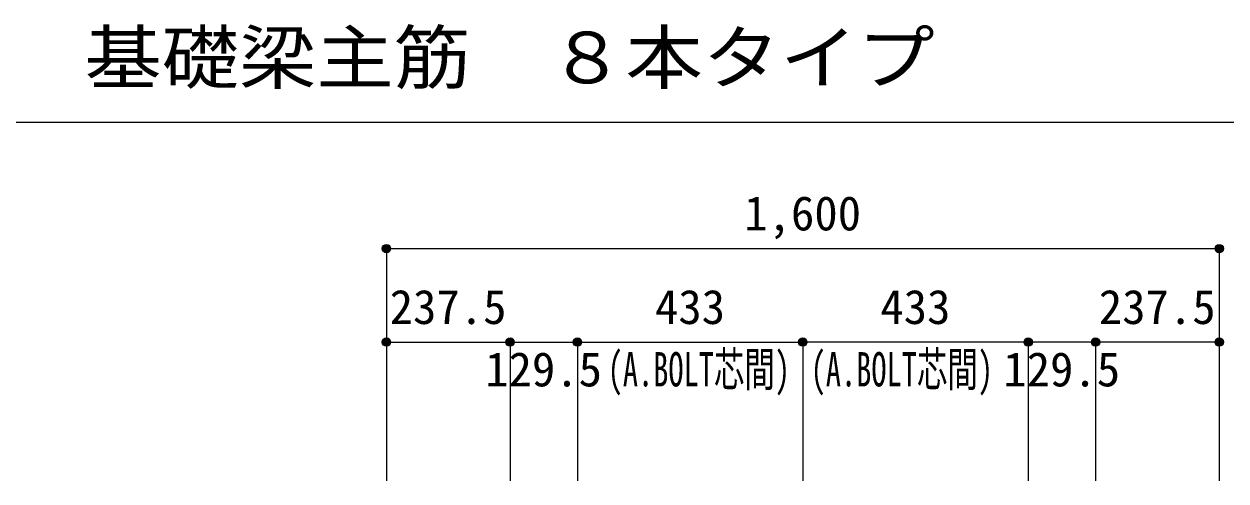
# Model space of a CAD drawing. Units: millimetres at full size, sheet at 1:30. Extents: x -5973 to 5954, y -4195 to 4201.
# Drawn here: x -944 to 1365, y -912 to -33 of the extents above; entities that cross this region are included whole.
import ezdxf
from ezdxf.enums import TextEntityAlignment as Align

# ---------------------------------------------------------------- set-up
doc = ezdxf.new("R2010")
doc.units = ezdxf.units.MM
doc.header["$LTSCALE"] = 30
doc.header["$PDMODE"] = 32
doc.header["$PDSIZE"] = 15
for name, color, linetype in [('0-7_文字', 4, 'Continuous'), ('0-D_寸法', 4, 'Continuous'), ('6-7_文字', 7, 'Continuous'), ('F-0_枠', 6, 'Continuous')]:
    doc.layers.add(name, color=color, linetype=linetype)
doc.styles.add('ＭＳ ゴシック', font='')
doc.styles.get('ＭＳ ゴシック').set_extended_font_data('MS Gothic')

msp = doc.modelspace()

# ---------------------------------------------------------------- linework, layer by layer
at = {"layer": '0-D_寸法'}
for p, q in [((-247.56, -465.12), (-247.56, -645.12)), ((-247.56, -465.12), (-247.56, -645.12)), ((-247.56, -465.12), (1352.44, -465.12)), ((-247.56, -465.12), (1352.44, -465.12)), ((1352.44, -465.12), (1352.44, -645.12)), ((-247.56, -645.12), (-247.56, -912.16)), ((-247.56, -645.12), (-10.06, -645.12)), ((-10.06, -645.12), (119.44, -645.12)), ((-10.06, -645.12), (-10.06, -912.16)), ((119.44, -645.12), (119.44, -912.16)), ((119.44, -645.12), (552.44, -645.12)), ((552.44, -645.12), (552.44, -912.16)), ((985.44, -645.12), (552.44, -645.12)), ((1114.94, -645.12), (985.44, -645.12)), ((985.44, -645.12), (985.44, -912.16)), ((1352.44, -645.12), (1114.94, -645.12)), ((1114.94, -645.12), (1114.94, -912.16)), ((1352.44, -645.12), (1352.44, -912.16))]:
    msp.add_line(p, q, dxfattribs=at)
for centre, radius in [((-247.56, -465.12), 8), ((-247.56, -465.12), 7.2), ((-247.56, -465.12), 6.4), ((-247.56, -465.12), 5.6), ((-247.56, -465.12), 4.8), ((-247.56, -465.12), 4), ((1352.44, -465.12), 8), ((1352.44, -465.12), 7.2), ((1352.44, -465.12), 6.4), ((1352.44, -465.12), 5.6), ((1352.44, -465.12), 4.8), ((1352.44, -465.12), 4), ((-247.56, -465.12), 3.2), ((-247.56, -465.12), 2.4), ((-247.56, -465.12), 1.6), ((-247.56, -465.12), 0.8), ((1352.44, -465.12), 3.2), ((1352.44, -465.12), 2.4), ((1352.44, -465.12), 1.6), ((1352.44, -465.12), 0.8), ((-247.56, -645.12), 8), ((-247.56, -645.12), 7.2), ((-247.56, -645.12), 6.4), ((-247.56, -645.12), 5.6), ((-247.56, -645.12), 4.8), ((-247.56, -645.12), 4), ((-247.56, -645.12), 3.2), ((-247.56, -645.12), 2.4), ((-247.56, -645.12), 1.6), ((-247.56, -645.12), 0.8), ((-10.06, -645.12), 8), ((-10.06, -645.12), 7.2), ((-10.06, -645.12), 6.4), ((-10.06, -645.12), 5.6), ((-10.06, -645.12), 4.8), ((-10.06, -645.12), 4), ((-10.06, -645.12), 3.2), ((-10.06, -645.12), 2.4), ((-10.06, -645.12), 1.6), ((-10.06, -645.12), 0.8), ((119.44, -645.12), 8), ((119.44, -645.12), 7.2), ((119.44, -645.12), 6.4), ((119.44, -645.12), 5.6), ((119.44, -645.12), 4.8), ((119.44, -645.12), 4), ((119.44, -645.12), 3.2), ((119.44, -645.12), 2.4), ((119.44, -645.12), 1.6), ((119.44, -645.12), 0.8), ((552.44, -645.12), 8), ((552.44, -645.12), 7.2), ((552.44, -645.12), 6.4), ((552.44, -645.12), 5.6), ((552.44, -645.12), 4.8), ((552.44, -645.12), 4), ((552.44, -645.12), 3.2), ((552.44, -645.12), 2.4), ((552.44, -645.12), 1.6), ((552.44, -645.12), 0.8), ((985.44, -645.12), 8), ((985.44, -645.12), 7.2), ((985.44, -645.12), 6.4), ((985.44, -645.12), 5.6), ((985.44, -645.12), 4.8), ((985.44, -645.12), 4), ((985.44, -645.12), 3.2), ((985.44, -645.12), 2.4), ((985.44, -645.12), 1.6), ((985.44, -645.12), 0.8), ((1114.94, -645.12), 8), ((1114.94, -645.12), 7.2), ((1114.94, -645.12), 6.4), ((1114.94, -645.12), 5.6), ((1114.94, -645.12), 4.8), ((1114.94, -645.12), 4), ((1114.94, -645.12), 3.2), ((1114.94, -645.12), 2.4), ((1114.94, -645.12), 1.6), ((1114.94, -645.12), 0.8), ((1352.44, -645.12), 8), ((1352.44, -645.12), 7.2), ((1352.44, -645.12), 6.4), ((1352.44, -645.12), 5.6), ((1352.44, -645.12), 4.8), ((1352.44, -645.12), 4), ((1352.44, -645.12), 3.2), ((1352.44, -645.12), 2.4), ((1352.44, -645.12), 1.6), ((1352.44, -645.12), 0.8)]:
    msp.add_circle(centre, radius, dxfattribs=at)
at = {"layer": '0-D_寸法', "color": 7}
for p in [(-247.56, -465.12), (-247.56, -465.12), (1352.44, -465.12), (-247.56, -645.12), (-247.56, -645.12), (-10.06, -645.12), (-10.06, -645.12), (119.44, -645.12), (119.44, -645.12), (552.44, -645.12), (552.44, -645.12), (985.44, -645.12), (985.44, -645.12), (1114.94, -645.12), (1114.94, -645.12), (1352.44, -645.12), (1352.44, -645.12)]:
    msp.add_point(p, dxfattribs=at)
at = {"layer": 'F-0_枠', "color": 2}
msp.add_line((-5972.88, -222.05), (3723.6, -222.05), dxfattribs=at)

# ---------------------------------------------------------------- texts
at = {"layer": '0-7_文字', "style": 'ＭＳ ゴシック', "width": 0.65}
for p in [(177.44, -750.12), (567.44, -750.12)]:
    msp.add_text('(A.BOLT芯間)', height=65.98, dxfattribs=at).set_placement(p, align=Align.BOTTOM_LEFT)
at = {"layer": '0-D_寸法', "style": 'ＭＳ ゴシック'}
for s, p in [('1,600', (439.94, -450.12)), ('237.5', (-241.31, -630.12)), ('433', (268.44, -630.12)), ('433', (701.44, -630.12)), ('237.5', (1121.19, -630.12)), ('129.5', (-57.81, -750.12)), ('129.5', (937.69, -750.12))]:
    msp.add_text(s, height=65.98, dxfattribs=at).set_placement(p, align=Align.BOTTOM_LEFT)
at = {"layer": '6-7_文字', "color": 2, "style": 'ＭＳ ゴシック', "width": 1.1}
msp.add_text('\u3000\u3000基礎梁主筋\u3000８本タイプ', height=98.97, dxfattribs=at).set_placement((-1124.64, -177.05), align=Align.BOTTOM_LEFT)

doc.saveas('drawing.dxf')
